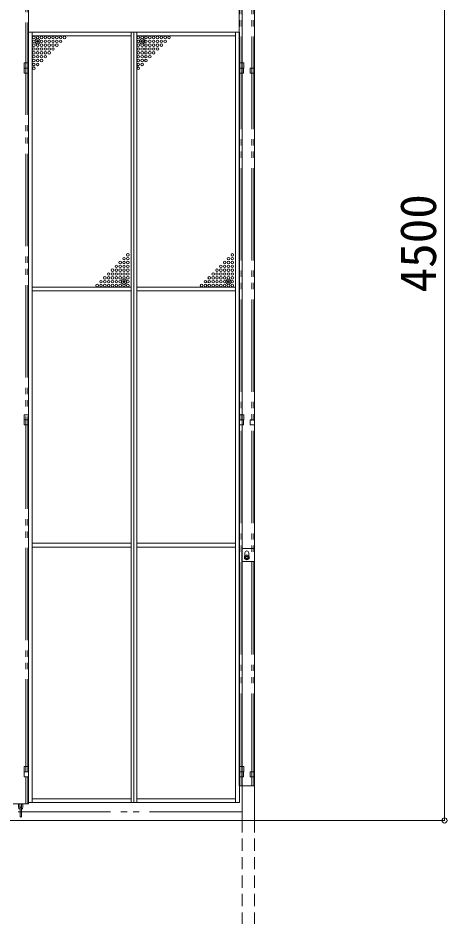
# Model space of a CAD drawing. Units: millimetres, scale not verified. Extents: x -9305 to 9305, y -6415 to 6415.
# Drawn here: x -1940 to -266, y -3618 to -117 of the extents above; entities that cross this region are included whole.
import ezdxf
from ezdxf.enums import TextEntityAlignment as Align

# ---------------------------------------------------------------- set-up
doc = ezdxf.new("R2010")
doc.units = ezdxf.units.MM
doc.header["$LTSCALE"] = 40
doc.header["$PDMODE"] = 32
doc.header["$PDSIZE"] = 20
doc.linetypes.add('DASHED1', pattern=[1.8, 1.2, -0.6])
doc.linetypes.add('DOUBLE_CHAIN2', pattern=[12.8, 9, -1, 0.6, -0.6, 0.6, -1])
for name, color, linetype, lineweight in [('0-0_0', 134, 'Continuous', 18), ('0-3_CLG-36', 134, 'Continuous', 18), ('0-6_CLG-63', 134, 'Continuous', 18), ('0-B_ﾒッｼュﾊﾟﾈﾙ用ﾌﾞﾛッｸ', 134, 'Continuous', 18)]:
    doc.layers.add(name, color=color, linetype=linetype, lineweight=lineweight)
doc.styles.add('ＭＳ ゴシック', font='')
doc.styles.get('ＭＳ ゴシック').set_extended_font_data('MS Gothic')

msp = doc.modelspace()

# ---------------------------------------------------------------- linework, layer by layer
at = {"layer": '0-0_0'}
for p, q in [((-276.41, -3245.33), (-276.41, 1254.67)), ((-276.41, 1250.67), (-276.41, -3241.33)), ((-855.77, -3245.33), (-275.41, -3245.33))]:
    msp.add_line(p, q, dxfattribs=at)
msp.add_point((-276.41, -3245.33), dxfattribs=at)
at = {"layer": '0-3_CLG-36'}
msp.add_line((-7611.51, -3245.33), (-855.77, -3245.33), dxfattribs=at)
at = {"layer": '0-6_CLG-63'}
for p, q in [((-1065.72, 1179.37), (-1065.72, -3257.28)), ((-1017.12, 1178.48), (-1017.12, -3257.28)), ((-1899.41, -3180.14), (-1899.41, 1039.64)), ((-1077.42, 564.67), (-1077.42, -3110.33)), ((-1017.42, -3110.15), (-1017.42, 564.67)), ((-1899.41, -172.35), (-1899.41, -3175.35)), ((-1076.41, -172.35), (-1899.41, -172.35)), ((-1884.41, -3175.35), (-1884.41, -172.35)), ((-1498.91, -3175.35), (-1498.91, -172.35)), ((-1487.91, -3175.35), (-1487.91, -172.35)), ((-1476.91, -3175.35), (-1476.91, -172.35)), ((-1091.41, -3175.35), (-1091.41, -172.35)), ((-1076.41, -172.35), (-1076.41, -3175.35)), ((-1498.91, -187.35), (-1884.41, -187.35)), ((-1476.91, -187.35), (-1091.41, -187.35)), ((-1916.41, -292.35), (-1916.41, -332.35)), ((-1899.41, -292.35), (-1916.41, -292.35)), ((-1916.41, -312.35), (-1899.41, -312.35)), ((-1059.41, -312.35), (-1077.42, -312.35)), ((-1916.41, -332.35), (-1899.41, -332.35)), ((-1899.41, -335.29), (-1899.41, -315.29)), ((-1498.91, -1166.35), (-1884.41, -1166.35)), ((-1498.91, -1181.35), (-1884.41, -1181.35)), ((-1476.91, -1166.35), (-1091.41, -1166.35)), ((-1476.91, -1181.35), (-1091.41, -1181.35)), ((-1077.12, -1683.85), (-1077.12, -1663.85)), ((-1916.41, -1683.85), (-1899.41, -1683.85)), ((-1916.41, -1703.85), (-1916.41, -1683.85)), ((-1916.41, -1703.85), (-1899.41, -1703.85)), ((-1899.41, -1685.22), (-1899.41, -1705.22)), ((-1059.41, -1683.85), (-1077.12, -1683.85)), ((-1498.91, -2164.57), (-1884.41, -2164.57)), ((-1476.91, -2164.57), (-1091.41, -2164.57)), ((-1498.91, -2179.57), (-1884.41, -2179.57)), ((-1476.91, -2179.57), (-1091.41, -2179.57)), ((-1067.42, -2185.33), (-1017.42, -2185.33)), ((-1067.42, -2185.33), (-1067.42, -2235.33)), ((-1054.92, -2202.33), (-1054.92, -2214.71)), ((-1039.92, -2202.33), (-1039.92, -2214.71)), ((-1017.42, -2235.33), (-1067.42, -2235.33)), ((-1077.12, -3055.35), (-1077.12, -3035.35)), ((-1916.41, -3075.35), (-1916.41, -3055.35)), ((-1916.41, -3055.35), (-1899.41, -3055.35)), ((-1916.41, -3075.35), (-1899.41, -3075.35)), ((-1899.41, -3055.15), (-1899.41, -3075.15)), ((-1959.41, -3180.36), (-1899.41, -3180.36)), ((-1937.91, -3180.36), (-1937.91, -3193.86)), ((-1932.91, -3180.36), (-1932.91, -3193.86)), ((-1925.91, -3180.36), (-1925.91, -3193.86)), ((-1920.91, -3180.36), (-1920.91, -3193.86)), ((-1076.41, -3175.35), (-1899.41, -3175.35)), ((-1498.91, -3160.35), (-1884.41, -3160.35)), ((-1476.91, -3160.35), (-1091.41, -3160.35)), ((-1931.91, -3194.86), (-1931.91, -3229.85)), ((-1926.91, -3194.86), (-1926.91, -3229.85))]:
    msp.add_line(p, q, dxfattribs=at)
at = {"layer": '0-6_CLG-63', "linetype": 'DOUBLE_CHAIN2'}
for p, q in [((-1909.41, -3055.15), (-1909.41, 1039.64)), ((-1901.71, -3055.15), (-1901.71, 1039.64)), ((-1075.12, -3110.15), (-1075.12, 564.67)), ((-1067.42, -3110.15), (-1067.42, 564.67)), ((-1027.42, -3110.15), (-1027.42, 564.67)), ((-1019.72, -3110.15), (-1019.72, 564.67)), ((-1909.41, -3180.14), (-1909.41, -3075.15)), ((-1901.71, -3180.14), (-1901.71, -3075.15)), ((-1077.42, -3110.33), (-1017.42, -3110.33)), ((-1066.7, -3211.76), (-7270.89, -3211.76))]:
    msp.add_line(p, q, dxfattribs=at)
at = {"layer": '0-6_CLG-63', "linetype": 'DASHED1'}
for p, q in [((-1065.72, -3243.76), (-1065.72, -4257.28)), ((-1017.12, -3243.76), (-1017.12, -4257.28))]:
    msp.add_line(p, q, dxfattribs=at)
at = {"layer": '0-6_CLG-63'}
for points in [[(-1077.42, -332.35), (-1060.12, -332.35), (-1060.12, -312.35)], [(-1076.41, -292.35), (-1059.41, -292.35), (-1059.41, -312.35)], [(-1017.42, -332.35), (-1034.72, -332.35), (-1034.72, -312.35), (-1017.42, -312.35)], [(-1899.41, -1663.85), (-1916.41, -1663.85), (-1916.41, -1683.85), (-1899.41, -1683.85)], [(-1076.41, -1663.85), (-1059.41, -1663.85), (-1059.41, -1683.85)], [(-1077.42, -1703.85), (-1060.12, -1703.85), (-1060.12, -1683.85)], [(-1017.42, -1703.85), (-1034.72, -1703.85), (-1034.72, -1683.85), (-1017.42, -1683.85)], [(-1899.41, -3055.35), (-1916.41, -3055.35), (-1916.41, -3035.35), (-1899.41, -3035.35)], [(-1076.41, -3055.35), (-1059.41, -3055.35), (-1059.41, -3035.35), (-1076.41, -3035.35)], [(-1077.42, -3075.35), (-1060.12, -3075.35), (-1060.12, -3055.35), (-1077.42, -3055.35)], [(-1017.42, -3075.35), (-1034.72, -3075.35), (-1034.72, -3055.35), (-1017.42, -3055.35)]]:
    msp.add_lwpolyline(points, dxfattribs=at)
msp.add_lwpolyline([(-1055.92, -2225.1), (-1055.92, -2215.28), (-1047.42, -2210.38), (-1038.92, -2215.28), (-1038.92, -2225.1), (-1047.42, -2230.01)], close=True, dxfattribs=at)
for radius in [8.5, 5, 5, 4.19]:
    msp.add_circle((-1047.42, -2220.19), radius, dxfattribs=at)
for centre, radius, start, end in [((-1047.42, -2202.33), 7.5, 0, 180), ((-1929.41, -3193.86), 8.5, 180, 252.895), ((-1929.41, -3193.86), 3.5, 180, 224.415), ((-1929.41, -3194.86), 2.5, 0, 180), ((-1929.41, -3193.86), 8.5, 287.105, 0), ((-1929.41, -3193.86), 3.5, 315.585, 0), ((-1929.41, -3229.85), 2.5, 180, 0)]:
    msp.add_arc(centre, radius, start, end, dxfattribs=at)
at = {"layer": '0-B_ﾒッｼュﾊﾟﾈﾙ用ﾌﾞﾛッｸ'}
for centre in [(-1878.41, -193.35), (-1878.41, -208.35), (-1863.41, -193.35), (-1863.41, -208.35), (-1848.41, -193.35), (-1848.41, -208.35), (-1833.41, -193.35), (-1833.41, -208.35), (-1818.41, -193.35), (-1818.41, -208.35), (-1803.41, -193.35), (-1803.41, -208.35), (-1788.41, -193.35), (-1788.41, -208.35), (-1773.41, -193.35), (-1773.41, -208.35), (-1758.41, -193.35), (-1470.91, -193.35), (-1470.91, -208.35), (-1455.91, -193.35), (-1455.91, -208.35), (-1440.91, -193.35), (-1440.91, -208.35), (-1425.91, -193.35), (-1425.91, -208.35), (-1410.91, -193.35), (-1410.91, -208.35), (-1395.91, -193.35), (-1395.91, -208.35), (-1380.91, -193.35), (-1380.91, -208.35), (-1365.91, -193.35), (-1365.91, -208.35), (-1350.91, -193.35), (-1878.41, -223.35), (-1878.41, -238.35), (-1863.41, -223.35), (-1863.41, -238.35), (-1848.41, -223.35), (-1848.41, -238.35), (-1833.41, -223.35), (-1833.41, -238.35), (-1818.41, -223.35), (-1818.41, -238.35), (-1803.41, -223.35), (-1803.41, -238.35), (-1788.41, -223.35), (-1470.91, -223.35), (-1470.91, -238.35), (-1455.91, -223.35), (-1455.91, -238.35), (-1440.91, -223.35), (-1440.91, -238.35), (-1425.91, -223.35), (-1425.91, -238.35), (-1410.91, -223.35), (-1410.91, -238.35), (-1395.91, -223.35), (-1395.91, -238.35), (-1380.91, -223.35), (-1878.41, -253.35), (-1878.41, -268.35), (-1878.41, -283.35), (-1863.41, -253.35), (-1863.41, -268.35), (-1863.41, -283.35), (-1848.41, -253.35), (-1848.41, -268.35), (-1848.41, -283.35), (-1833.41, -253.35), (-1833.41, -268.35), (-1818.41, -253.35), (-1470.91, -253.35), (-1470.91, -268.35), (-1470.91, -283.35), (-1455.91, -253.35), (-1455.91, -268.35), (-1455.91, -283.35), (-1440.91, -253.35), (-1440.91, -268.35), (-1440.91, -283.35), (-1425.91, -253.35), (-1425.91, -268.35), (-1410.91, -253.35), (-1878.41, -298.35), (-1878.41, -313.35), (-1863.41, -298.35), (-1470.91, -298.35), (-1470.91, -313.35), (-1455.91, -298.35), (-1511.41, -1040.35), (-1103.91, -1040.35), (-1556.41, -1085.35), (-1541.41, -1070.35), (-1541.41, -1085.35), (-1526.41, -1055.35), (-1526.41, -1070.35), (-1526.41, -1085.35), (-1511.41, -1055.35), (-1511.41, -1070.35), (-1511.41, -1085.35), (-1148.91, -1085.35), (-1133.91, -1070.35), (-1133.91, -1085.35), (-1118.91, -1055.35), (-1118.91, -1070.35), (-1118.91, -1085.35), (-1103.91, -1055.35), (-1103.91, -1070.35), (-1103.91, -1085.35), (-1586.41, -1115.35), (-1571.41, -1100.35), (-1571.41, -1115.35), (-1556.41, -1100.35), (-1556.41, -1115.35), (-1541.41, -1100.35), (-1541.41, -1115.35), (-1526.41, -1100.35), (-1526.41, -1115.35), (-1511.41, -1100.35), (-1511.41, -1115.35), (-1178.91, -1115.35), (-1163.91, -1100.35), (-1163.91, -1115.35), (-1148.91, -1100.35), (-1148.91, -1115.35), (-1133.91, -1100.35), (-1133.91, -1115.35), (-1118.91, -1100.35), (-1118.91, -1115.35), (-1103.91, -1100.35), (-1103.91, -1115.35), (-1616.41, -1145.35), (-1601.41, -1130.35), (-1601.41, -1145.35), (-1586.41, -1130.35), (-1586.41, -1145.35), (-1571.41, -1130.35), (-1571.41, -1145.35), (-1556.41, -1130.35), (-1556.41, -1145.35), (-1541.41, -1130.35), (-1541.41, -1145.35), (-1526.41, -1130.35), (-1526.41, -1145.35), (-1511.41, -1130.35), (-1511.41, -1145.35), (-1208.91, -1145.35), (-1193.91, -1130.35), (-1193.91, -1145.35), (-1178.91, -1130.35), (-1178.91, -1145.35), (-1163.91, -1130.35), (-1163.91, -1145.35), (-1148.91, -1130.35), (-1148.91, -1145.35), (-1133.91, -1130.35), (-1133.91, -1145.35), (-1118.91, -1130.35), (-1118.91, -1145.35), (-1103.91, -1130.35), (-1103.91, -1145.35), (-1631.41, -1160.35), (-1616.41, -1160.35), (-1601.41, -1160.35), (-1586.41, -1160.35), (-1571.41, -1160.35), (-1556.41, -1160.35), (-1541.41, -1160.35), (-1526.41, -1160.35), (-1511.41, -1160.35), (-1223.91, -1160.35), (-1208.91, -1160.35), (-1193.91, -1160.35), (-1178.91, -1160.35), (-1163.91, -1160.35), (-1148.91, -1160.35), (-1133.91, -1160.35), (-1118.91, -1160.35), (-1103.91, -1160.35)]:
    msp.add_circle(centre, 5, dxfattribs=at)
for p in [(-1863.41, -208.35), (-1455.91, -208.35), (-1526.41, -1145.35), (-1118.91, -1145.35)]:
    msp.add_point(p, dxfattribs=at)

# ---------------------------------------------------------------- texts
at = {"layer": '0-0_0', "style": 'ＭＳ ゴシック'}
msp.add_text('4500', height=140.8, rotation=90, dxfattribs=at).set_placement((-266.95, -1187.26), align=Align.BOTTOM_LEFT)

doc.saveas('drawing.dxf')
